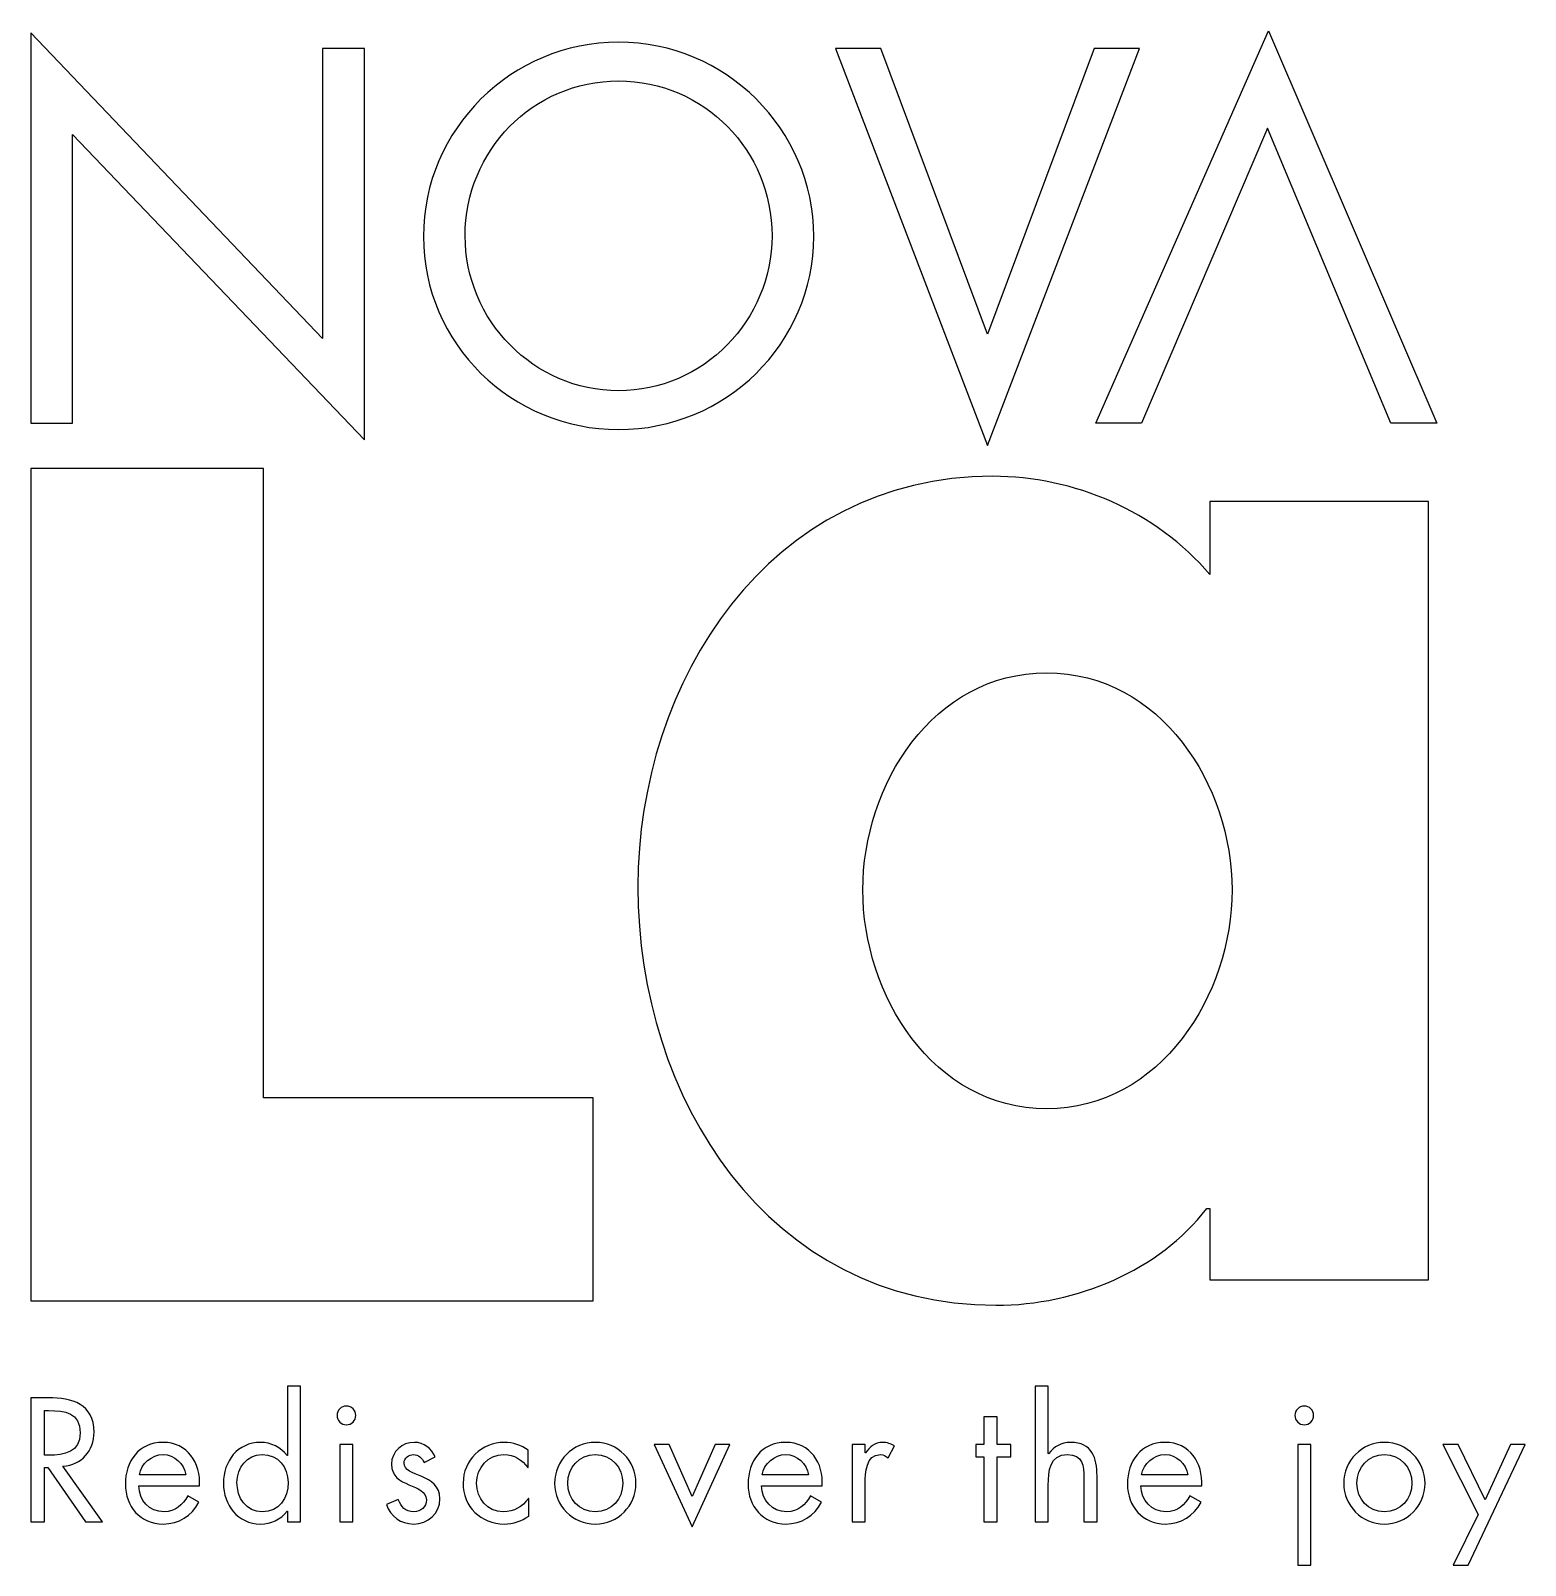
# Model space of a CAD drawing. Header units: millimetres. Extents: x -308 to 308, y -142 to 142.
# Drawn here: x -52.9 to 131.3, y -141.8 to 47.2 of the extents above; entities that cross this region are included whole.
import ezdxf

# ---------------------------------------------------------------- set-up
doc = ezdxf.new("R2010")
doc.units = ezdxf.units.MM
doc.header["$MEASUREMENT"] = 0
doc.layers.add('caption', color=7, linetype='Continuous')
doc.layers.add('title', color=7, linetype='Continuous')

msp = doc.modelspace()

# ---------------------------------------------------------------- linework, layer by layer
at = {"layer": 'caption', "color": 250}
for points, knots in [([(-21.2466, -135.158), (-21.2466, -135.158), (-21.2864, -135.158), (-21.2864, -135.158), (-21.2864, -135.158), (-22.0763, -136.1915), (-23.2749, -136.7383), (-24.5721, -136.7383), (-24.5721, -136.7383), (-27.3706, -136.7383), (-29.1334, -134.3663), (-29.1334, -131.7311), (-29.1334, -131.7311), (-29.1334, -129.0123), (-27.4102, -126.6827), (-24.5527, -126.6827), (-24.5527, -126.6827), (-23.2749, -126.6827), (-22.0567, -127.2894), (-21.2864, -128.305), (-21.2864, -128.305), (-21.2864, -128.305), (-21.2466, -128.305), (-21.2466, -128.305), (-21.2466, -128.305), (-21.2466, -128.305), (-21.2466, -119.7484), (-21.2466, -119.7484), (-21.2466, -119.7484), (-21.2466, -119.7484), (-19.625, -119.7484), (-19.625, -119.7484), (-19.625, -119.7484), (-19.625, -119.7484), (-19.625, -136.4758), (-19.625, -136.4758), (-19.625, -136.4758), (-19.625, -136.4758), (-21.2466, -136.4758), (-21.2466, -136.4758), (-21.2466, -136.4758), (-21.2466, -136.4758), (-21.2466, -135.158), (-21.2466, -135.158)], [0, 0, 0, 0, 0.08333333, 0.08333333, 0.08333333, 0.08333333, 0.16666667, 0.16666667, 0.16666667, 0.16666667, 0.25, 0.25, 0.25, 0.25, 0.33333333, 0.33333333, 0.33333333, 0.33333333, 0.41666667, 0.41666667, 0.41666667, 0.41666667, 0.5, 0.5, 0.5, 0.5, 0.58333333, 0.58333333, 0.58333333, 0.58333333, 0.66666667, 0.66666667, 0.66666667, 0.66666667, 0.75, 0.75, 0.75, 0.75, 0.83333333, 0.83333333, 0.83333333, 0.83333333, 1, 1, 1, 1]), ([(72.5144, -119.7484), (72.5144, -119.7484), (72.5144, -128.0621), (72.5144, -128.0621), (72.5144, -128.0621), (72.5144, -128.0621), (72.554, -128.1014), (72.554, -128.1014), (72.554, -128.1014), (73.2231, -127.1898), (74.0944, -126.6827), (75.2733, -126.6827), (75.2733, -126.6827), (77.9074, -126.6827), (78.5175, -128.5865), (78.5175, -130.8179), (78.5175, -130.8179), (78.5175, -130.8179), (78.5175, -136.4758), (78.5175, -136.4758), (78.5175, -136.4758), (78.5175, -136.4758), (76.8921, -136.4758), (76.8921, -136.4758), (76.8921, -136.4758), (76.8921, -136.4758), (76.8921, -131.1031), (76.8921, -131.1031), (76.8921, -131.1031), (76.8921, -129.5618), (76.7712, -128.183), (74.8867, -128.183), (74.8867, -128.183), (72.656, -128.183), (72.5144, -130.2508), (72.5144, -131.9537), (72.5144, -131.9537), (72.5144, -131.9537), (72.5144, -136.4758), (72.5144, -136.4758), (72.5144, -136.4758), (72.5144, -136.4758), (70.8904, -136.4758), (70.8904, -136.4758), (70.8904, -136.4758), (70.8904, -136.4758), (70.8904, -119.7484), (70.8904, -119.7484), (70.8904, -119.7484), (70.8904, -119.7484), (72.5144, -119.7484), (72.5144, -119.7484)], [0, 0, 0, 0, 0.07142857, 0.07142857, 0.07142857, 0.07142857, 0.14285714, 0.14285714, 0.14285714, 0.14285714, 0.21428571, 0.21428571, 0.21428571, 0.21428571, 0.28571429, 0.28571429, 0.28571429, 0.28571429, 0.35714286, 0.35714286, 0.35714286, 0.35714286, 0.42857143, 0.42857143, 0.42857143, 0.42857143, 0.5, 0.5, 0.5, 0.5, 0.57142857, 0.57142857, 0.57142857, 0.57142857, 0.64285714, 0.64285714, 0.64285714, 0.64285714, 0.71428571, 0.71428571, 0.71428571, 0.71428571, 0.78571429, 0.78571429, 0.78571429, 0.78571429, 0.85714286, 0.85714286, 0.85714286, 0.85714286, 1, 1, 1, 1]), ([(-51.1846, -136.4758), (-51.1846, -136.4758), (-52.8853, -136.4758), (-52.8853, -136.4758), (-52.8853, -136.4758), (-52.8853, -136.4758), (-52.8853, -121.1878), (-52.8853, -121.1878), (-52.8853, -121.1878), (-52.8853, -121.1878), (-50.677, -121.1878), (-50.677, -121.1878), (-50.677, -121.1878), (-47.7795, -121.1878), (-45.0808, -121.9602), (-45.0808, -125.4053), (-45.0808, -125.4053), (-45.0808, -127.7569), (-46.561, -129.4188), (-48.9135, -129.6214), (-48.9135, -129.6214), (-48.9135, -129.6214), (-44.048, -136.4758), (-44.048, -136.4758), (-44.048, -136.4758), (-44.048, -136.4758), (-46.1353, -136.4758), (-46.1353, -136.4758), (-46.1353, -136.4758), (-46.1353, -136.4758), (-50.7581, -129.7657), (-50.7581, -129.7657), (-50.7581, -129.7657), (-50.7581, -129.7657), (-51.1846, -129.7657), (-51.1846, -129.7657), (-51.1846, -129.7657), (-51.1846, -129.7657), (-51.1846, -136.4758), (-51.1846, -136.4758)], [0, 0, 0, 0, 0.09090909, 0.09090909, 0.09090909, 0.09090909, 0.18181818, 0.18181818, 0.18181818, 0.18181818, 0.27272727, 0.27272727, 0.27272727, 0.27272727, 0.36363636, 0.36363636, 0.36363636, 0.36363636, 0.45454545, 0.45454545, 0.45454545, 0.45454545, 0.54545455, 0.54545455, 0.54545455, 0.54545455, 0.63636364, 0.63636364, 0.63636364, 0.63636364, 0.72727273, 0.72727273, 0.72727273, 0.72727273, 0.81818182, 0.81818182, 0.81818182, 0.81818182, 1, 1, 1, 1]), ([(-51.1846, -128.2647), (-51.1846, -128.2647), (-51.1846, -128.2647), (-51.1846, -128.2647), (-51.1846, -128.2647), (-51.1846, -128.2647), (-50.6567, -128.2647), (-50.6567, -128.2647), (-50.6567, -128.2647), (-48.7307, -128.2647), (-46.784, -127.8985), (-46.784, -125.5262), (-46.784, -125.5262), (-46.784, -123.0127), (-48.6317, -122.7674), (-50.677, -122.7674), (-50.677, -122.7674), (-50.677, -122.7674), (-51.1846, -122.7674), (-51.1846, -122.7674), (-51.1846, -122.7674), (-51.1846, -122.7674), (-51.1846, -128.2647), (-51.1846, -128.2647)], [0, 0, 0, 0, 0.14285714, 0.14285714, 0.14285714, 0.14285714, 0.28571429, 0.28571429, 0.28571429, 0.28571429, 0.42857143, 0.42857143, 0.42857143, 0.42857143, 0.57142857, 0.57142857, 0.57142857, 0.57142857, 0.71428571, 0.71428571, 0.71428571, 0.71428571, 1, 1, 1, 1]), ([(-12.8254, -123.3571), (-12.8254, -124.0059), (-13.3529, -124.5137), (-13.9816, -124.5137), (-13.9816, -124.5137), (-14.6081, -124.5137), (-15.1381, -124.0059), (-15.1381, -123.3571), (-15.1381, -123.3571), (-15.1381, -122.7281), (-14.6081, -122.2034), (-13.9816, -122.2034), (-13.9816, -122.2034), (-13.3529, -122.2034), (-12.8254, -122.7281), (-12.8254, -123.3571)], [0, 0, 0, 0, 0.2, 0.2, 0.2, 0.2, 0.4, 0.4, 0.4, 0.4, 0.6, 0.6, 0.6, 0.6, 1, 1, 1, 1]), ([(105.2108, -123.3571), (105.2108, -124.0059), (104.6858, -124.5137), (104.0564, -124.5137), (104.0564, -124.5137), (103.4276, -124.5137), (102.9029, -124.0059), (102.9029, -123.3571), (102.9029, -123.3571), (102.9029, -122.7281), (103.4276, -122.2034), (104.0564, -122.2034), (104.0564, -122.2034), (104.6858, -122.2034), (105.2108, -122.7281), (105.2108, -123.3571)], [0, 0, 0, 0, 0.2, 0.2, 0.2, 0.2, 0.4, 0.4, 0.4, 0.4, 0.6, 0.6, 0.6, 0.6, 1, 1, 1, 1]), ([(66.2054, -136.4758), (66.2054, -136.4758), (64.5835, -136.4758), (64.5835, -136.4758), (64.5835, -136.4758), (64.5835, -136.4758), (64.5835, -128.4486), (64.5835, -128.4486), (64.5835, -128.4486), (64.5835, -128.4486), (63.5903, -128.4486), (63.5903, -128.4486), (63.5903, -128.4486), (63.5903, -128.4486), (63.5903, -126.9476), (63.5903, -126.9476), (63.5903, -126.9476), (63.5903, -126.9476), (64.5835, -126.9476), (64.5835, -126.9476), (64.5835, -126.9476), (64.5835, -126.9476), (64.5835, -123.5204), (64.5835, -123.5204), (64.5835, -123.5204), (64.5835, -123.5204), (66.2054, -123.5204), (66.2054, -123.5204), (66.2054, -123.5204), (66.2054, -123.5204), (66.2054, -126.9476), (66.2054, -126.9476), (66.2054, -126.9476), (66.2054, -126.9476), (67.9087, -126.9476), (67.9087, -126.9476), (67.9087, -126.9476), (67.9087, -126.9476), (67.9087, -128.4486), (67.9087, -128.4486), (67.9087, -128.4486), (67.9087, -128.4486), (66.2054, -128.4486), (66.2054, -128.4486), (66.2054, -128.4486), (66.2054, -128.4486), (66.2054, -136.4758), (66.2054, -136.4758)], [0, 0, 0, 0, 0.07692308, 0.07692308, 0.07692308, 0.07692308, 0.15384615, 0.15384615, 0.15384615, 0.15384615, 0.23076923, 0.23076923, 0.23076923, 0.23076923, 0.30769231, 0.30769231, 0.30769231, 0.30769231, 0.38461538, 0.38461538, 0.38461538, 0.38461538, 0.46153846, 0.46153846, 0.46153846, 0.46153846, 0.53846154, 0.53846154, 0.53846154, 0.53846154, 0.61538462, 0.61538462, 0.61538462, 0.61538462, 0.69230769, 0.69230769, 0.69230769, 0.69230769, 0.76923077, 0.76923077, 0.76923077, 0.76923077, 0.84615385, 0.84615385, 0.84615385, 0.84615385, 1, 1, 1, 1]), ([(-39.5583, -132.054), (-39.5387, -133.8182), (-38.2831, -135.2376), (-36.4383, -135.2376), (-36.4383, -135.2376), (-35.0592, -135.2376), (-34.1681, -134.4059), (-33.539, -133.2725), (-33.539, -133.2725), (-33.539, -133.2725), (-32.1598, -134.0621), (-32.1598, -134.0621), (-32.1598, -134.0621), (-33.0708, -135.7654), (-34.6136, -136.7383), (-36.5599, -136.7383), (-36.5599, -136.7383), (-39.4002, -136.7383), (-41.2226, -134.5696), (-41.2226, -131.8304), (-41.2226, -131.8304), (-41.2226, -129.0123), (-39.5809, -126.6827), (-36.6019, -126.6827), (-36.6019, -126.6827), (-33.539, -126.6827), (-31.9168, -129.2156), (-32.0807, -132.054), (-32.0807, -132.054), (-32.0807, -132.054), (-39.5583, -132.054), (-39.5583, -132.054)], [0, 0, 0, 0, 0.11111111, 0.11111111, 0.11111111, 0.11111111, 0.22222222, 0.22222222, 0.22222222, 0.22222222, 0.33333333, 0.33333333, 0.33333333, 0.33333333, 0.44444444, 0.44444444, 0.44444444, 0.44444444, 0.55555556, 0.55555556, 0.55555556, 0.55555556, 0.66666667, 0.66666667, 0.66666667, 0.66666667, 0.77777778, 0.77777778, 0.77777778, 0.77777778, 1, 1, 1, 1]), ([(-33.7838, -130.6773), (-33.7838, -130.6773), (-33.7838, -130.6773), (-33.7838, -130.6773), (-33.7838, -130.6773), (-34.0069, -129.2972), (-35.161, -128.183), (-36.5794, -128.183), (-36.5794, -128.183), (-37.9786, -128.183), (-39.2763, -129.2972), (-39.4793, -130.6773), (-39.4793, -130.6773), (-39.4793, -130.6773), (-33.7838, -130.6773), (-33.7838, -130.6773)], [0, 0, 0, 0, 0.2, 0.2, 0.2, 0.2, 0.4, 0.4, 0.4, 0.4, 0.6, 0.6, 0.6, 0.6, 1, 1, 1, 1]), ([(-27.47, -131.6082), (-27.47, -131.6082), (-27.47, -131.6082), (-27.47, -131.6082), (-27.47, -131.6082), (-27.47, -133.4751), (-26.375, -135.2376), (-24.3494, -135.2376), (-24.3494, -135.2376), (-22.26, -135.2376), (-21.1649, -133.5543), (-21.1649, -131.6278), (-21.1649, -131.6278), (-21.1649, -129.7233), (-22.3611, -128.183), (-24.3696, -128.183), (-24.3696, -128.183), (-26.2539, -128.183), (-27.47, -129.825), (-27.47, -131.6082)], [0, 0, 0, 0, 0.16666667, 0.16666667, 0.16666667, 0.16666667, 0.33333333, 0.33333333, 0.33333333, 0.33333333, 0.5, 0.5, 0.5, 0.5, 0.66666667, 0.66666667, 0.66666667, 0.66666667, 1, 1, 1, 1]), ([(-13.1722, -136.4758), (-13.1722, -136.4758), (-13.1722, -136.4758), (-13.1722, -136.4758), (-13.1722, -136.4758), (-13.1722, -136.4758), (-14.7917, -136.4758), (-14.7917, -136.4758), (-14.7917, -136.4758), (-14.7917, -136.4758), (-14.7917, -126.9476), (-14.7917, -126.9476), (-14.7917, -126.9476), (-14.7917, -126.9476), (-13.1722, -126.9476), (-13.1722, -126.9476), (-13.1722, -126.9476), (-13.1722, -126.9476), (-13.1722, -136.4758), (-13.1722, -136.4758)], [0, 0, 0, 0, 0.16666667, 0.16666667, 0.16666667, 0.16666667, 0.33333333, 0.33333333, 0.33333333, 0.33333333, 0.5, 0.5, 0.5, 0.5, 0.66666667, 0.66666667, 0.66666667, 0.66666667, 1, 1, 1, 1]), ([(-4.4087, -129.1556), (-4.6318, -128.6485), (-5.1196, -128.183), (-5.7059, -128.183), (-5.7059, -128.183), (-6.2733, -128.183), (-6.8826, -128.6285), (-6.8826, -129.2359), (-6.8826, -129.2359), (-6.8826, -130.1075), (-5.7877, -130.4341), (-4.6738, -130.9002), (-4.6738, -130.9002), (-3.5595, -131.3649), (-2.4624, -132.0336), (-2.4624, -133.6384), (-2.4624, -133.6384), (-2.4624, -135.4408), (-3.9209, -136.7383), (-5.6865, -136.7383), (-5.6865, -136.7383), (-7.2886, -136.7383), (-8.5468, -135.8277), (-9.0515, -134.3267), (-9.0515, -134.3267), (-9.0515, -134.3267), (-7.6104, -133.7176), (-7.6104, -133.7176), (-7.6104, -133.7176), (-7.207, -134.6085), (-6.7386, -135.2376), (-5.6641, -135.2376), (-5.6641, -135.2376), (-4.7925, -135.2376), (-4.1241, -134.6485), (-4.1241, -133.7772), (-4.1241, -133.7772), (-4.1241, -131.6499), (-8.4226, -132.3802), (-8.4226, -129.3789), (-8.4226, -129.3789), (-8.4226, -127.7776), (-7.1253, -126.6827), (-5.5849, -126.6827), (-5.5849, -126.6827), (-4.4903, -126.6827), (-3.4754, -127.453), (-3.0489, -128.4486), (-3.0489, -128.4486), (-3.0489, -128.4486), (-4.4087, -129.1556), (-4.4087, -129.1556)], [0, 0, 0, 0, 0.07142857, 0.07142857, 0.07142857, 0.07142857, 0.14285714, 0.14285714, 0.14285714, 0.14285714, 0.21428571, 0.21428571, 0.21428571, 0.21428571, 0.28571429, 0.28571429, 0.28571429, 0.28571429, 0.35714286, 0.35714286, 0.35714286, 0.35714286, 0.42857143, 0.42857143, 0.42857143, 0.42857143, 0.5, 0.5, 0.5, 0.5, 0.57142857, 0.57142857, 0.57142857, 0.57142857, 0.64285714, 0.64285714, 0.64285714, 0.64285714, 0.71428571, 0.71428571, 0.71428571, 0.71428571, 0.78571429, 0.78571429, 0.78571429, 0.78571429, 0.85714286, 0.85714286, 0.85714286, 0.85714286, 1, 1, 1, 1]), ([(8.4305, -129.7854), (8.4305, -129.7854), (8.3905, -129.7854), (8.3905, -129.7854), (8.3905, -129.7854), (7.6378, -128.8318), (6.7066, -128.183), (5.4291, -128.183), (5.4291, -128.183), (3.463, -128.183), (2.0643, -129.805), (2.0643, -131.7118), (2.0643, -131.7118), (2.0643, -133.5963), (3.3621, -135.2376), (5.3475, -135.2376), (5.3475, -135.2376), (6.7066, -135.2376), (7.6577, -134.6288), (8.4501, -133.5963), (8.4501, -133.5963), (8.4501, -133.5963), (8.4901, -133.5963), (8.4901, -133.5963), (8.4901, -133.5963), (8.4901, -133.5963), (8.4901, -135.7654), (8.4901, -135.7654), (8.4901, -135.7654), (7.5585, -136.3917), (6.6053, -136.7383), (5.4691, -136.7383), (5.4691, -136.7383), (2.5918, -136.7383), (0.4027, -134.5892), (0.4027, -131.7118), (0.4027, -131.7118), (0.4027, -128.8714), (2.6906, -126.6827), (5.4887, -126.6827), (5.4887, -126.6827), (6.5243, -126.6827), (7.5785, -127.0269), (8.4305, -127.6356), (8.4305, -127.6356), (8.4305, -127.6356), (8.4305, -129.7854), (8.4305, -129.7854)], [0, 0, 0, 0, 0.07692308, 0.07692308, 0.07692308, 0.07692308, 0.15384615, 0.15384615, 0.15384615, 0.15384615, 0.23076923, 0.23076923, 0.23076923, 0.23076923, 0.30769231, 0.30769231, 0.30769231, 0.30769231, 0.38461538, 0.38461538, 0.38461538, 0.38461538, 0.46153846, 0.46153846, 0.46153846, 0.46153846, 0.53846154, 0.53846154, 0.53846154, 0.53846154, 0.61538462, 0.61538462, 0.61538462, 0.61538462, 0.69230769, 0.69230769, 0.69230769, 0.69230769, 0.76923077, 0.76923077, 0.76923077, 0.76923077, 0.84615385, 0.84615385, 0.84615385, 0.84615385, 1, 1, 1, 1]), ([(11.6796, -131.7311), (11.6796, -128.9334), (13.8906, -126.6827), (16.686, -126.6827), (16.686, -126.6827), (19.4848, -126.6827), (21.6958, -128.9334), (21.6958, -131.7311), (21.6958, -131.7311), (21.6958, -134.5296), (19.4641, -136.7383), (16.686, -136.7383), (16.686, -136.7383), (13.9103, -136.7383), (11.6796, -134.5296), (11.6796, -131.7311)], [0, 0, 0, 0, 0.2, 0.2, 0.2, 0.2, 0.4, 0.4, 0.4, 0.4, 0.6, 0.6, 0.6, 0.6, 1, 1, 1, 1]), ([(13.3039, -131.7118), (13.3039, -131.7118), (13.3039, -131.7118), (13.3039, -131.7118), (13.3039, -131.7118), (13.3039, -133.6577), (14.6806, -135.2376), (16.686, -135.2376), (16.686, -135.2376), (18.6969, -135.2376), (20.0739, -133.6577), (20.0739, -131.7118), (20.0739, -131.7118), (20.0739, -129.7854), (18.6969, -128.183), (16.686, -128.183), (16.686, -128.183), (14.6806, -128.183), (13.3039, -129.7854), (13.3039, -131.7118)], [0, 0, 0, 0, 0.16666667, 0.16666667, 0.16666667, 0.16666667, 0.33333333, 0.33333333, 0.33333333, 0.33333333, 0.5, 0.5, 0.5, 0.5, 0.66666667, 0.66666667, 0.66666667, 0.66666667, 1, 1, 1, 1]), ([(28.6167, -133.3514), (28.6167, -133.3514), (31.4541, -126.9476), (31.4541, -126.9476), (31.4541, -126.9476), (31.4541, -126.9476), (33.2789, -126.9476), (33.2789, -126.9476), (33.2789, -126.9476), (33.2789, -126.9476), (28.6167, -137.1045), (28.6167, -137.1045), (28.6167, -137.1045), (28.6167, -137.1045), (23.9317, -126.9476), (23.9317, -126.9476), (23.9317, -126.9476), (23.9317, -126.9476), (25.779, -126.9476), (25.779, -126.9476), (25.779, -126.9476), (25.779, -126.9476), (28.6167, -133.3514), (28.6167, -133.3514)], [0, 0, 0, 0, 0.14285714, 0.14285714, 0.14285714, 0.14285714, 0.28571429, 0.28571429, 0.28571429, 0.28571429, 0.42857143, 0.42857143, 0.42857143, 0.42857143, 0.57142857, 0.57142857, 0.57142857, 0.57142857, 0.71428571, 0.71428571, 0.71428571, 0.71428571, 1, 1, 1, 1]), ([(37.1791, -132.054), (37.1991, -133.8182), (38.4542, -135.2376), (40.2994, -135.2376), (40.2994, -135.2376), (41.6784, -135.2376), (42.5693, -134.4059), (43.1987, -133.2725), (43.1987, -133.2725), (43.1987, -133.2725), (44.5782, -134.0621), (44.5782, -134.0621), (44.5782, -134.0621), (43.6666, -135.7654), (42.1246, -136.7383), (40.1774, -136.7383), (40.1774, -136.7383), (37.3373, -136.7383), (35.5148, -134.5696), (35.5148, -131.8304), (35.5148, -131.8304), (35.5148, -129.0123), (37.1564, -126.6827), (40.1361, -126.6827), (40.1361, -126.6827), (43.1987, -126.6827), (44.8207, -129.2156), (44.6574, -132.054), (44.6574, -132.054), (44.6574, -132.054), (37.1791, -132.054), (37.1791, -132.054)], [0, 0, 0, 0, 0.11111111, 0.11111111, 0.11111111, 0.11111111, 0.22222222, 0.22222222, 0.22222222, 0.22222222, 0.33333333, 0.33333333, 0.33333333, 0.33333333, 0.44444444, 0.44444444, 0.44444444, 0.44444444, 0.55555556, 0.55555556, 0.55555556, 0.55555556, 0.66666667, 0.66666667, 0.66666667, 0.66666667, 0.77777778, 0.77777778, 0.77777778, 0.77777778, 1, 1, 1, 1]), ([(42.9534, -130.6773), (42.9534, -130.6773), (42.9534, -130.6773), (42.9534, -130.6773), (42.9534, -130.6773), (42.7306, -129.2972), (41.5768, -128.183), (40.1581, -128.183), (40.1581, -128.183), (38.7587, -128.183), (37.4616, -129.2972), (37.2587, -130.6773), (37.2587, -130.6773), (37.2587, -130.6773), (42.9534, -130.6773), (42.9534, -130.6773)], [0, 0, 0, 0, 0.2, 0.2, 0.2, 0.2, 0.4, 0.4, 0.4, 0.4, 0.6, 0.6, 0.6, 0.6, 1, 1, 1, 1]), ([(49.9566, -127.9801), (49.9566, -127.9801), (49.9959, -127.9801), (49.9959, -127.9801), (49.9959, -127.9801), (50.5654, -127.2298), (51.0511, -126.6827), (52.1053, -126.6827), (52.1053, -126.6827), (52.6528, -126.6827), (53.0989, -126.8636), (53.5664, -127.1282), (53.5664, -127.1282), (53.5664, -127.1282), (52.7937, -128.6068), (52.7937, -128.6068), (52.7937, -128.6068), (52.4716, -128.3839), (52.247, -128.183), (51.8232, -128.183), (51.8232, -128.183), (50.0359, -128.183), (49.9566, -130.4737), (49.9566, -131.7118), (49.9566, -131.7118), (49.9566, -131.7118), (49.9566, -136.4758), (49.9566, -136.4758), (49.9566, -136.4758), (49.9566, -136.4758), (48.3347, -136.4758), (48.3347, -136.4758), (48.3347, -136.4758), (48.3347, -136.4758), (48.3347, -126.9476), (48.3347, -126.9476), (48.3347, -126.9476), (48.3347, -126.9476), (49.9566, -126.9476), (49.9566, -126.9476), (49.9566, -126.9476), (49.9566, -126.9476), (49.9566, -127.9801), (49.9566, -127.9801)], [0, 0, 0, 0, 0.08333333, 0.08333333, 0.08333333, 0.08333333, 0.16666667, 0.16666667, 0.16666667, 0.16666667, 0.25, 0.25, 0.25, 0.25, 0.33333333, 0.33333333, 0.33333333, 0.33333333, 0.41666667, 0.41666667, 0.41666667, 0.41666667, 0.5, 0.5, 0.5, 0.5, 0.58333333, 0.58333333, 0.58333333, 0.58333333, 0.66666667, 0.66666667, 0.66666667, 0.66666667, 0.75, 0.75, 0.75, 0.75, 0.83333333, 0.83333333, 0.83333333, 0.83333333, 1, 1, 1, 1]), ([(83.9349, -132.054), (83.9545, -133.8182), (85.213, -135.2376), (87.0551, -135.2376), (87.0551, -135.2376), (88.436, -135.2376), (89.3279, -134.4059), (89.9573, -133.2725), (89.9573, -133.2725), (89.9573, -133.2725), (91.3336, -134.0621), (91.3336, -134.0621), (91.3336, -134.0621), (90.4224, -135.7654), (88.8824, -136.7383), (86.9359, -136.7383), (86.9359, -136.7383), (84.0982, -136.7383), (82.2713, -134.5696), (82.2713, -131.8304), (82.2713, -131.8304), (82.2713, -129.0123), (83.9156, -126.6827), (86.8936, -126.6827), (86.8936, -126.6827), (89.9573, -126.6827), (91.5768, -129.2156), (91.4159, -132.054), (91.4159, -132.054), (91.4159, -132.054), (83.9349, -132.054), (83.9349, -132.054)], [0, 0, 0, 0, 0.11111111, 0.11111111, 0.11111111, 0.11111111, 0.22222222, 0.22222222, 0.22222222, 0.22222222, 0.33333333, 0.33333333, 0.33333333, 0.33333333, 0.44444444, 0.44444444, 0.44444444, 0.44444444, 0.55555556, 0.55555556, 0.55555556, 0.55555556, 0.66666667, 0.66666667, 0.66666667, 0.66666667, 0.77777778, 0.77777778, 0.77777778, 0.77777778, 1, 1, 1, 1]), ([(89.712, -130.6773), (89.712, -130.6773), (89.712, -130.6773), (89.712, -130.6773), (89.712, -130.6773), (89.4895, -129.2972), (88.3329, -128.183), (86.9166, -128.183), (86.9166, -128.183), (85.5145, -128.183), (84.2174, -129.2972), (84.0135, -130.6773), (84.0135, -130.6773), (84.0135, -130.6773), (89.712, -130.6773), (89.712, -130.6773)], [0, 0, 0, 0, 0.2, 0.2, 0.2, 0.2, 0.4, 0.4, 0.4, 0.4, 0.6, 0.6, 0.6, 0.6, 1, 1, 1, 1]), ([(104.8687, -141.8267), (104.8687, -141.8267), (104.8687, -141.8267), (104.8687, -141.8267), (104.8687, -141.8267), (104.8687, -141.8267), (103.245, -141.8267), (103.245, -141.8267), (103.245, -141.8267), (103.245, -141.8267), (103.245, -126.9476), (103.245, -126.9476), (103.245, -126.9476), (103.245, -126.9476), (104.8687, -126.9476), (104.8687, -126.9476), (104.8687, -126.9476), (104.8687, -126.9476), (104.8687, -141.8267), (104.8687, -141.8267)], [0, 0, 0, 0, 0.16666667, 0.16666667, 0.16666667, 0.16666667, 0.33333333, 0.33333333, 0.33333333, 0.33333333, 0.5, 0.5, 0.5, 0.5, 0.66666667, 0.66666667, 0.66666667, 0.66666667, 1, 1, 1, 1]), ([(108.9253, -131.7311), (108.9253, -128.9334), (111.1364, -126.6827), (113.9317, -126.6827), (113.9317, -126.6827), (116.7298, -126.6827), (118.9413, -128.9334), (118.9413, -131.7311), (118.9413, -131.7311), (118.9413, -134.5296), (116.7102, -136.7383), (113.9317, -136.7383), (113.9317, -136.7383), (111.1557, -136.7383), (108.9253, -134.5296), (108.9253, -131.7311)], [0, 0, 0, 0, 0.2, 0.2, 0.2, 0.2, 0.4, 0.4, 0.4, 0.4, 0.6, 0.6, 0.6, 0.6, 1, 1, 1, 1]), ([(110.5493, -131.7118), (110.5493, -131.7118), (110.5493, -131.7118), (110.5493, -131.7118), (110.5493, -131.7118), (110.5493, -133.6577), (111.9263, -135.2376), (113.9317, -135.2376), (113.9317, -135.2376), (115.9423, -135.2376), (117.3189, -133.6577), (117.3189, -131.7118), (117.3189, -131.7118), (117.3189, -129.7854), (115.9423, -128.183), (113.9317, -128.183), (113.9317, -128.183), (111.9263, -128.183), (110.5493, -129.7854), (110.5493, -131.7118)], [0, 0, 0, 0, 0.16666667, 0.16666667, 0.16666667, 0.16666667, 0.33333333, 0.33333333, 0.33333333, 0.33333333, 0.5, 0.5, 0.5, 0.5, 0.66666667, 0.66666667, 0.66666667, 0.66666667, 1, 1, 1, 1]), ([(121.1175, -126.9476), (121.1175, -126.9476), (123.0044, -126.9476), (123.0044, -126.9476), (123.0044, -126.9476), (123.0044, -126.9476), (126.3672, -133.7772), (126.3672, -133.7772), (126.3672, -133.7772), (126.3672, -133.7772), (129.4498, -126.9476), (129.4498, -126.9476), (129.4498, -126.9476), (129.4498, -126.9476), (131.2946, -126.9476), (131.2946, -126.9476), (131.2946, -126.9476), (131.2946, -126.9476), (124.2598, -141.8267), (124.2598, -141.8267), (124.2598, -141.8267), (124.2598, -141.8267), (122.4153, -141.8267), (122.4153, -141.8267), (122.4153, -141.8267), (122.4153, -141.8267), (125.4962, -135.5848), (125.4962, -135.5848), (125.4962, -135.5848), (125.4962, -135.5848), (121.1175, -126.9476), (121.1175, -126.9476)], [0, 0, 0, 0, 0.11111111, 0.11111111, 0.11111111, 0.11111111, 0.22222222, 0.22222222, 0.22222222, 0.22222222, 0.33333333, 0.33333333, 0.33333333, 0.33333333, 0.44444444, 0.44444444, 0.44444444, 0.44444444, 0.55555556, 0.55555556, 0.55555556, 0.55555556, 0.66666667, 0.66666667, 0.66666667, 0.66666667, 0.77777778, 0.77777778, 0.77777778, 0.77777778, 1, 1, 1, 1])]:
    msp.add_open_spline(points, degree=3, knots=knots, dxfattribs=at)
at = {"layer": 'title', "color": 251}
for points, knots in [([(-52.8864, 46.9797), (-52.8864, 46.9797), (-16.9087, 9.2849), (-16.9087, 9.2849), (-16.9087, 9.2849), (-16.9087, 9.2849), (-16.9087, 45.0202), (-16.9087, 45.0202), (-16.9087, 45.0202), (-16.9087, 45.0202), (-11.7695, 45.0202), (-11.7695, 45.0202), (-11.7695, 45.0202), (-11.7695, 45.0202), (-11.7695, -3.1902), (-11.7695, -3.1902), (-11.7695, -3.1902), (-11.7695, -3.1902), (-47.7471, 34.4327), (-47.7471, 34.4327), (-47.7471, 34.4327), (-47.7471, 34.4327), (-47.7471, -1.1131), (-47.7471, -1.1131), (-47.7471, -1.1131), (-47.7471, -1.1131), (-52.8864, -1.1131), (-52.8864, -1.1131), (-52.8864, -1.1131), (-52.8864, -1.1131), (-52.8864, 46.9797), (-52.8864, 46.9797)], [0, 0, 0, 0, 0.11111111, 0.11111111, 0.11111111, 0.11111111, 0.22222222, 0.22222222, 0.22222222, 0.22222222, 0.33333333, 0.33333333, 0.33333333, 0.33333333, 0.44444444, 0.44444444, 0.44444444, 0.44444444, 0.55555556, 0.55555556, 0.55555556, 0.55555556, 0.66666667, 0.66666667, 0.66666667, 0.66666667, 0.77777778, 0.77777778, 0.77777778, 0.77777778, 1, 1, 1, 1]), ([(43.6032, 21.8912), (43.6032, 21.8912), (43.6032, 21.8912), (43.6032, 21.8912), (43.6032, 21.8912), (43.6032, 8.6159), (32.7164, -1.9106), (19.5606, -1.9106), (19.5606, -1.9106), (6.4051, -1.9106), (-4.4876, 8.6159), (-4.4876, 21.8912), (-4.4876, 21.8912), (-4.4876, 35.1093), (6.4051, 45.8163), (19.5606, 45.8163), (19.5606, 45.8163), (32.7164, 45.8163), (43.6032, 35.1093), (43.6032, 21.8912)], [0, 0, 0, 0, 0.16666667, 0.16666667, 0.16666667, 0.16666667, 0.33333333, 0.33333333, 0.33333333, 0.33333333, 0.5, 0.5, 0.5, 0.5, 0.66666667, 0.66666667, 0.66666667, 0.66666667, 1, 1, 1, 1]), ([(99.6638, 47.2244), (99.6638, 47.2244), (78.3694, -1.1145), (78.3694, -1.1145), (78.3694, -1.1145), (78.3694, -1.1145), (83.9986, -1.1145), (83.9986, -1.1145), (83.9986, -1.1145), (83.9986, -1.1145), (99.5388, 35.2292), (99.5388, 35.2292), (99.5388, 35.2292), (99.5388, 35.2292), (114.7165, -1.1145), (114.7165, -1.1145), (114.7165, -1.1145), (114.7165, -1.1145), (120.403, -1.1145), (120.403, -1.1145), (120.403, -1.1145), (120.403, -1.1145), (99.6638, 47.2244), (99.6638, 47.2244)], [0, 0, 0, 0, 0.14285714, 0.14285714, 0.14285714, 0.14285714, 0.28571429, 0.28571429, 0.28571429, 0.28571429, 0.42857143, 0.42857143, 0.42857143, 0.42857143, 0.57142857, 0.57142857, 0.57142857, 0.57142857, 0.71428571, 0.71428571, 0.71428571, 0.71428571, 1, 1, 1, 1]), ([(65.0206, 9.8368), (65.0206, 9.8368), (78.1782, 45.0202), (78.1782, 45.0202), (78.1782, 45.0202), (78.1782, 45.0202), (83.7448, 45.0202), (83.7448, 45.0202), (83.7448, 45.0202), (83.7448, 45.0202), (65.0206, -3.8671), (65.0206, -3.8671), (65.0206, -3.8671), (65.0206, -3.8671), (46.3021, 45.0202), (46.3021, 45.0202), (46.3021, 45.0202), (46.3021, 45.0202), (51.8669, 45.0202), (51.8669, 45.0202), (51.8669, 45.0202), (51.8669, 45.0202), (65.0206, 9.8368), (65.0206, 9.8368)], [0, 0, 0, 0, 0.14285714, 0.14285714, 0.14285714, 0.14285714, 0.28571429, 0.28571429, 0.28571429, 0.28571429, 0.42857143, 0.42857143, 0.42857143, 0.42857143, 0.57142857, 0.57142857, 0.57142857, 0.57142857, 0.71428571, 0.71428571, 0.71428571, 0.71428571, 1, 1, 1, 1]), ([(0.6505, 21.9525), (0.6505, 11.5517), (9.0961, 2.8653), (19.5606, 2.8653), (19.5606, 2.8653), (30.0247, 2.8653), (38.4652, 11.5517), (38.4652, 21.9525), (38.4652, 21.9525), (38.4652, 32.4152), (30.1442, 41.0418), (19.5606, 41.0418), (19.5606, 41.0418), (8.9714, 41.0418), (0.6505, 32.4152), (0.6505, 21.9525)], [0, 0, 0, 0, 0.2, 0.2, 0.2, 0.2, 0.4, 0.4, 0.4, 0.4, 0.6, 0.6, 0.6, 0.6, 1, 1, 1, 1])]:
    msp.add_open_spline(points, degree=3, knots=knots, dxfattribs=at)
at = {"layer": 'title', "color": 23}
for points, knots in [([(-24.1815, -84.2367), (-24.1815, -84.2367), (16.4334, -84.2367), (16.4334, -84.2367), (16.4334, -84.2367), (16.4334, -84.2367), (16.4334, -109.2298), (16.4334, -109.2298), (16.4334, -109.2298), (16.4334, -109.2298), (-52.8853, -109.2298), (-52.8853, -109.2298), (-52.8853, -109.2298), (-52.8853, -109.2298), (-52.8853, -6.7128), (-52.8853, -6.7128), (-52.8853, -6.7128), (-52.8853, -6.7128), (-24.1815, -6.7128), (-24.1815, -6.7128), (-24.1815, -6.7128), (-24.1815, -6.7128), (-24.1815, -84.2367), (-24.1815, -84.2367)], [0, 0, 0, 0, 0.14285714, 0.14285714, 0.14285714, 0.14285714, 0.28571429, 0.28571429, 0.28571429, 0.28571429, 0.42857143, 0.42857143, 0.42857143, 0.42857143, 0.57142857, 0.57142857, 0.57142857, 0.57142857, 0.71428571, 0.71428571, 0.71428571, 0.71428571, 1, 1, 1, 1]), ([(119.3695, -106.6632), (119.3695, -106.6632), (119.3695, -106.6632), (119.3695, -106.6632), (119.3695, -106.6632), (119.3695, -106.6632), (92.4223, -106.6632), (92.4223, -106.6632), (92.4223, -106.6632), (92.4223, -106.6632), (92.4223, -97.8831), (92.4223, -97.8831), (92.4223, -97.8831), (92.4223, -97.8831), (92.0326, -97.8831), (92.0326, -97.8831), (92.0326, -97.8831), (86.1732, -105.4923), (76.0178, -109.7921), (66.0614, -109.7921), (66.0614, -109.7921), (37.9429, -109.7921), (21.9342, -84.2109), (21.9342, -58.2414), (21.9342, -58.2414), (21.9342, -32.8586), (38.1393, -7.6671), (65.6697, -7.6671), (65.6697, -7.6671), (75.6281, -7.6671), (85.7818, -11.9631), (92.4223, -19.7731), (92.4223, -19.7731), (92.4223, -19.7731), (92.4223, -10.7921), (92.4223, -10.7921), (92.4223, -10.7921), (92.4223, -10.7921), (119.3695, -10.7921), (119.3695, -10.7921), (119.3695, -10.7921), (119.3695, -10.7921), (119.3695, -106.6632), (119.3695, -106.6632)], [0, 0, 0, 0, 0.08333333, 0.08333333, 0.08333333, 0.08333333, 0.16666667, 0.16666667, 0.16666667, 0.16666667, 0.25, 0.25, 0.25, 0.25, 0.33333333, 0.33333333, 0.33333333, 0.33333333, 0.41666667, 0.41666667, 0.41666667, 0.41666667, 0.5, 0.5, 0.5, 0.5, 0.58333333, 0.58333333, 0.58333333, 0.58333333, 0.66666667, 0.66666667, 0.66666667, 0.66666667, 0.75, 0.75, 0.75, 0.75, 0.83333333, 0.83333333, 0.83333333, 0.83333333, 1, 1, 1, 1]), ([(95.158, -58.631), (95.158, -45.744), (86.3703, -31.8806), (72.3098, -31.8806), (72.3098, -31.8806), (58.25, -31.8806), (49.6556, -45.744), (49.6556, -58.631), (49.6556, -58.631), (49.6556, -71.5164), (58.25, -85.5769), (72.3098, -85.5769), (72.3098, -85.5769), (86.3703, -85.5769), (95.158, -71.5164), (95.158, -58.631)], [0, 0, 0, 0, 0.2, 0.2, 0.2, 0.2, 0.4, 0.4, 0.4, 0.4, 0.6, 0.6, 0.6, 0.6, 1, 1, 1, 1])]:
    msp.add_open_spline(points, degree=3, knots=knots, dxfattribs=at)

doc.saveas('drawing.dxf')
